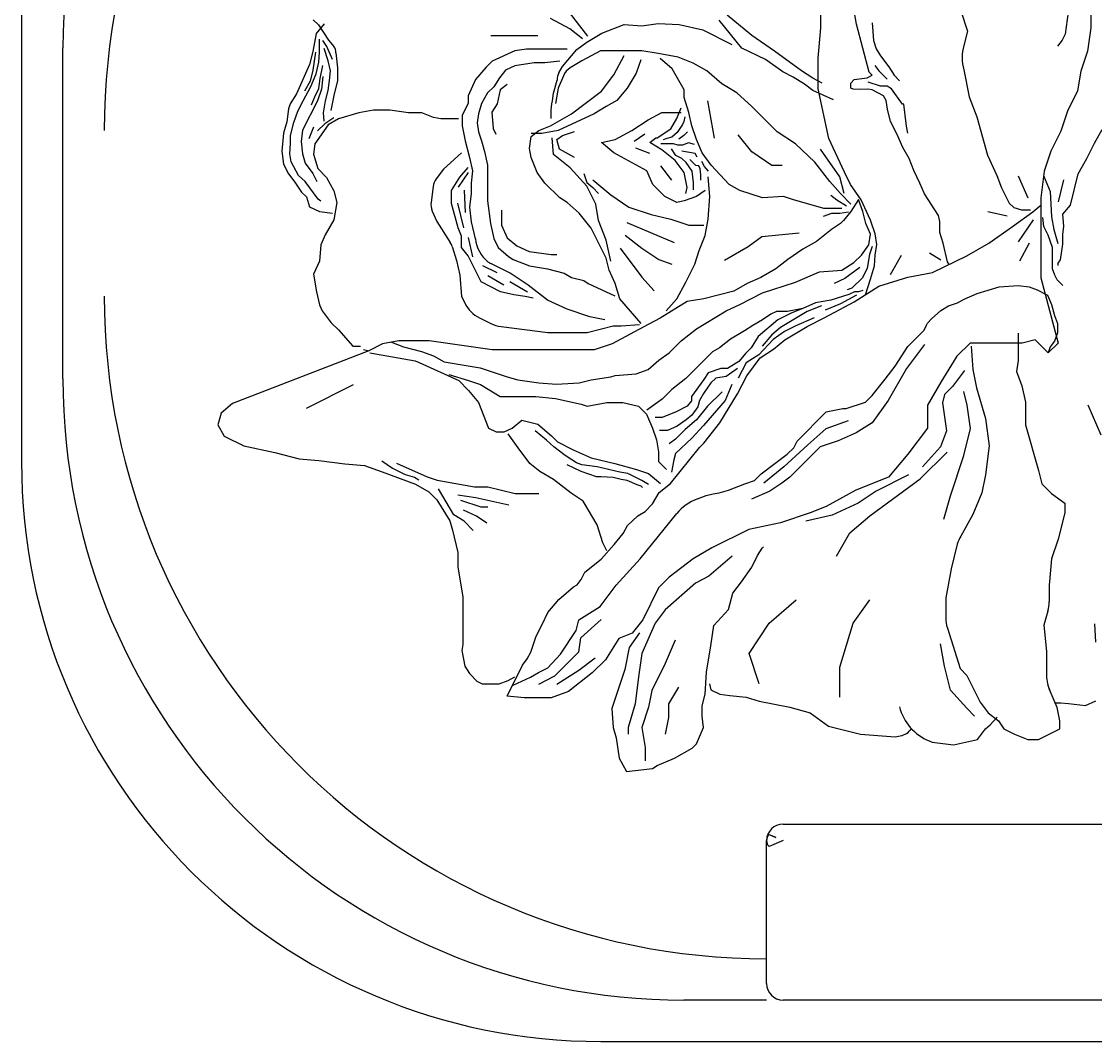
# Model space of a CAD drawing. Extents: x 19 to 164, y 19 to 130.
# Drawn here: x 19 to 83.9, y 19 to 80.6 of the extents above; entities that cross this region are included whole.
import ezdxf

# ---------------------------------------------------------------- set-up
doc = ezdxf.new("R2010")
doc.units = 0
doc.layers.add('WHITE', color=7, linetype='CONTINUOUS')

msp = doc.modelspace()

# ---------------------------------------------------------------- linework, layer by layer
at = {"layer": 'WHITE', "linetype": 'CONTINUOUS'}
for p, q in [((19.05, 84.05), (19.05, 54.05)), ((82.44, 82.4), (82.08, 79.87)), ((51.65, 81.81), (53.24, 79.75)), ((83.63, 82.08), (83.63, 80.26)), ((67.32, 80.26), (67.32, 81.67)), ((69.49, 80.47), (69.31, 81.49)), ((75.78, 81.27), (76.18, 80.06)), ((36.67, 80.73), (36.98, 80.43)), ((37.34, 80.5), (36.85, 79.91)), ((52.17, 80.19), (51.01, 80.81)), ((54.1, 79.92), (55.46, 80.45)), ((55.46, 80.45), (56.52, 80.37)), ((56.52, 80.37), (57.5, 80.52)), ((57.5, 80.52), (58.78, 80.45)), ((58.78, 80.45), (60.21, 80.14)), ((62.55, 79.03), (61.18, 80.71)), ((63.17, 79.78), (61.68, 81.02)), ((70.24, 77.58), (69.49, 80.47)), ((70.43, 80.56), (70.51, 79.48)), ((36.85, 79.91), (36.65, 78.82)), ((36.98, 80.43), (37.6, 79.5)), ((52.94, 79.58), (52.17, 80.19)), ((53.2, 79.39), (54.1, 79.92)), ((60.21, 80.14), (61.95, 79.24)), ((67.17, 78.42), (67.32, 80.26)), ((76.18, 80.06), (75.96, 79.18)), ((82.08, 79.87), (81.9, 79.51)), ((83.63, 80.26), (83.43, 78.85)), ((37.05, 78.79), (37.05, 79.57)), ((37.5, 79.12), (37.25, 79.49)), ((37.6, 79.5), (37.92, 79.13)), ((47.39, 79.78), (50.23, 79.78)), ((52.59, 78.94), (53.2, 79.39)), ((64.54, 78.84), (63.17, 79.78)), ((70.51, 79.48), (70.68, 78.98)), ((81.9, 79.51), (81.63, 79.15)), ((21.55, 59.05), (21.55, 79.05)), ((36.65, 78.82), (36.45, 78.03)), ((36.81, 78.79), (36.64, 77.69)), ((37.01, 78.18), (37.05, 78.79)), ((37.58, 78.26), (37.34, 79)), ((37.83, 78.34), (37.5, 79.12)), ((38.03, 78.74), (38.13, 77.84)), ((48.84, 78.87), (47.47, 78.23)), ((49.56, 78.96), (48.84, 78.87)), ((52.01, 78.96), (49.56, 78.96)), ((51.73, 77.92), (52.59, 78.94)), ((54.03, 78.86), (52.9, 78.26)), ((56.52, 78.86), (54.03, 78.86)), ((54.82, 77.42), (55.46, 78.59)), ((57.5, 78.71), (56.52, 78.86)), ((58.71, 78.48), (57.5, 78.71)), ((63.98, 78.34), (62.55, 79.03)), ((66.16, 77.66), (64.54, 78.84)), ((70.68, 78.98), (70.93, 78.56)), ((70.93, 78.56), (71.43, 77.9)), ((83.43, 78.85), (83.03, 77.64)), ((36.45, 78.03), (35.67, 76.26)), ((36.85, 77.48), (37.01, 78.18)), ((37.09, 77.19), (37.25, 77.97)), ((37.71, 77.65), (37.58, 78.26)), ((47.11, 77.87), (46.48, 77.14)), ((47.47, 78.23), (47.11, 77.87)), ((48.84, 77.96), (48.29, 77.69)), ((50.01, 78.14), (48.84, 77.96)), ((50.65, 78.14), (50.01, 78.14)), ((51.56, 78.23), (50.65, 78.14)), ((51.51, 77.54), (51.73, 77.92)), ((52.9, 78.26), (52.19, 77.83)), ((56.45, 78.32), (56.18, 77.51)), ((58.36, 77.78), (57.63, 78.41)), ((59.61, 78.11), (58.71, 78.48)), ((60.44, 77.65), (59.61, 78.11)), ((65.04, 77.59), (63.98, 78.34)), ((67.17, 76.56), (67.17, 78.42)), ((70.6, 77.98), (70.84, 77.65)), ((71.43, 77.9), (71.76, 77.4)), ((36.64, 77.69), (36.48, 77.03)), ((36.52, 76.7), (36.85, 77.48)), ((37.25, 77.32), (37.17, 76.54)), ((37.66, 77.07), (37.71, 77.65)), ((38.13, 77.84), (38.13, 77.05)), ((47.93, 77.23), (47.57, 76.69)), ((48.29, 77.69), (47.93, 77.23)), ((51.78, 77.36), (51.46, 76.6)), ((54.09, 76.42), (54.82, 77.42)), ((56.18, 77.51), (55.64, 76.6)), ((59.08, 76.51), (58.36, 77.78)), ((61.35, 76.87), (60.44, 77.65)), ((65.66, 77.28), (65.04, 77.59)), ((66.35, 76.85), (65.66, 77.28)), ((66.85, 77.22), (66.16, 77.66)), ((67.41, 76.91), (66.85, 77.22)), ((69.34, 77.13), (70.13, 77.24)), ((70.13, 77.24), (70.43, 77.4)), ((70.43, 77.4), (70.24, 77.58)), ((70.84, 77.65), (71.34, 77.15)), ((71.76, 77.4), (72.09, 77.06)), ((75.96, 77.72), (76.29, 76.09)), ((83.03, 77.64), (82.83, 76.44)), ((36.07, 75.84), (36.52, 76.7)), ((36.48, 77.03), (36.15, 76.42)), ((36.76, 76.09), (37.01, 76.58)), ((37.01, 76.58), (37.09, 77.19)), ((37.58, 76.46), (37.66, 77.07)), ((38.13, 77.05), (37.93, 76.26)), ((46.48, 77.14), (46.02, 76.15)), ((47.57, 76.69), (47.2, 76.33)), ((48.38, 76.84), (47.96, 76.51)), ((51.18, 76.3), (51.4, 77.1)), ((51.46, 76.6), (51.31, 75.69)), ((55.64, 76.6), (55, 75.87)), ((62.25, 76.33), (61.35, 76.87)), ((66.85, 76.47), (66.35, 76.85)), ((67.82, 73.58), (67.17, 76.56)), ((69.15, 76.91), (69.34, 77.13)), ((69.15, 76.61), (69.15, 76.91)), ((69.29, 76.55), (69.15, 76.61)), ((69.75, 76.52), (69.29, 76.55)), ((70.16, 76.55), (69.75, 76.52)), ((70.43, 76.5), (70.16, 76.55)), ((70.93, 76.73), (70.18, 76.98)), ((71.34, 76.73), (70.93, 76.73)), ((71.59, 76.56), (71.34, 76.73)), ((72.26, 75.65), (71.59, 76.56)), ((35.67, 76.26), (35.27, 75.67)), ((36.56, 75.6), (36.76, 76.09)), ((37.17, 76.54), (36.93, 75.84)), ((37.42, 75.84), (37.58, 76.46)), ((37.93, 76.26), (37.74, 75.27)), ((46.02, 76.15), (46.02, 75.69)), ((47.2, 76.33), (46.84, 75.69)), ((47.96, 76.51), (47.79, 75.67)), ((51.13, 75.85), (51.18, 76.3)), ((53.1, 75.69), (54.09, 76.42)), ((59.08, 76.05), (59.08, 76.51)), ((59.35, 75.15), (59.08, 76.05)), ((63.16, 75.51), (62.25, 76.33)), ((68.09, 75.91), (66.85, 76.47)), ((71.12, 76.14), (70.43, 76.5)), ((71.28, 75.87), (71.12, 76.14)), ((76.29, 76.09), (76.75, 74.88)), ((82.83, 76.44), (82.22, 75.23)), ((35.17, 75.37), (35.07, 74.58)), ((35.27, 75.67), (35.17, 75.37)), ((35.74, 75.23), (36.07, 75.84)), ((36.93, 75.84), (36.03, 74.08)), ((37.3, 75.11), (37.42, 75.84)), ((40.31, 75.29), (39.43, 75.11)), ((41.29, 75.29), (40.31, 75.29)), ((42.43, 75.11), (41.29, 75.29)), ((46.02, 75.69), (45.66, 74.97)), ((46.84, 75.69), (46.66, 75.06)), ((47.79, 75.67), (47.46, 75.17)), ((51.04, 75.31), (51.09, 75.67)), ((51.04, 74.78), (51.04, 75.31)), ((51.09, 75.67), (51.13, 75.85)), ((52.28, 75.06), (53.1, 75.69)), ((54.37, 75.51), (53.64, 75.06)), ((55, 75.87), (54.37, 75.51)), ((58.63, 74.78), (58.9, 75.42)), ((60.91, 73.59), (60.5, 75.84)), ((64.7, 73.97), (63.16, 75.51)), ((71.36, 75.35), (71.28, 75.87)), ((71.54, 74.6), (71.36, 75.35)), ((72.34, 75.65), (72.26, 75.65)), ((72.51, 74.32), (72.34, 75.65)), ((35.5, 74.53), (35.74, 75.23)), ((37.34, 74.62), (37.3, 75.11)), ((37.91, 74.82), (37.38, 74.45)), ((38.19, 74.75), (37.57, 74.4)), ((39.43, 75.11), (38.19, 74.75)), ((43.23, 75.11), (42.43, 75.11)), ((43.94, 74.84), (43.23, 75.11)), ((44.38, 74.75), (43.94, 74.84)), ((45.44, 74.75), (44.38, 74.75)), ((45.66, 74.97), (45.66, 74.33)), ((46.66, 75.06), (46.57, 74.51)), ((47.46, 75.17), (47.54, 74.17)), ((51.01, 74.33), (52.28, 75.06)), ((53.64, 75.06), (51.46, 74.06)), ((55.91, 74.06), (56.91, 74.69)), ((56.91, 74.69), (57.72, 75.15)), ((57.72, 75.15), (58.9, 75.15)), ((58.27, 74.15), (58.63, 74.78)), ((59.11, 74.87), (59.06, 74.6)), ((59.54, 74.33), (59.35, 75.15)), ((76.75, 74.88), (77.4, 72.56)), ((82.22, 75.23), (81.82, 74.02)), ((35.07, 74.58), (34.88, 73.89)), ((35.29, 73.76), (35.5, 74.53)), ((36.03, 74.08), (35.95, 73.39)), ((36.68, 74.25), (36.4, 73.55)), ((37.57, 74.4), (36.77, 73.25)), ((37.38, 74.45), (36.93, 74.04)), ((45.66, 74.33), (45.84, 73.42)), ((46.57, 74.51), (46.66, 73.97)), ((46.66, 73.97), (46.84, 73.42)), ((47.54, 74.17), (47.71, 73.84)), ((49.83, 73.7), (50.29, 74.06)), ((50.29, 74.06), (51.01, 74.33)), ((51.46, 74.06), (50.47, 73.88)), ((51.72, 73.75), (52.46, 74)), ((54.91, 73.51), (55.91, 74.06)), ((57.45, 73.61), (58.27, 74.15)), ((58.97, 74.42), (58.66, 73.93)), ((59.06, 74.6), (58.97, 74.42)), ((59.28, 73.97), (59.06, 73.75)), ((59.81, 73.51), (59.54, 74.33)), ((65.79, 73.24), (64.7, 73.97)), ((71.91, 73.86), (71.54, 74.6)), ((72.59, 73.9), (72.51, 74.32)), ((81.82, 74.02), (81.22, 72.81)), ((83.86, 73.28), (84.32, 74.12)), ((34.88, 73.89), (34.78, 72.81)), ((35.29, 73.26), (35.29, 73.76)), ((35.95, 73.39), (36.03, 72.65)), ((45.84, 73.42), (46.11, 72.43)), ((46.84, 73.42), (47.02, 72.79)), ((49.74, 72.97), (49.83, 73.7)), ((50.47, 73.88), (49.83, 73.88)), ((51.19, 72.61), (51.1, 73.61)), ((51.38, 73.5), (51.72, 73.75)), ((51.55, 72.92), (51.38, 73.5)), ((54.09, 73.33), (54.91, 73.51)), ((54.82, 72.7), (54.09, 73.33)), ((56.69, 73.84), (56.06, 73.39)), ((57, 73.33), (57.36, 73.61)), ((57.72, 72.88), (57, 73.33)), ((57.36, 73.61), (57.45, 73.61)), ((58.03, 73.57), (57.81, 73.48)), ((58.34, 73.66), (58.03, 73.57)), ((58.66, 73.93), (58.34, 73.66)), ((59.06, 73.75), (58.75, 73.52)), ((60.17, 72.7), (59.81, 73.51)), ((63.16, 72.77), (62.34, 73.79)), ((68.75, 71.53), (67.82, 73.58)), ((72.29, 73.02), (71.91, 73.86)), ((34.78, 72.81), (34.88, 72.02)), ((35.25, 72.65), (35.29, 73.26)), ((36.77, 73.25), (36.68, 72.63)), ((45.62, 72.71), (44.54, 71.72)), ((47.02, 72.79), (47.2, 71.97)), ((49.83, 72.43), (49.74, 72.97)), ((52.46, 72.42), (51.55, 72.92)), ((56.82, 71.61), (54.82, 72.7)), ((57, 72.67), (56.15, 72.98)), ((58.43, 73.25), (57.67, 73.25)), ((58.54, 72.24), (57.72, 72.88)), ((58.57, 72.54), (58.3, 72.94)), ((58.7, 73.16), (58.43, 73.25)), ((58.97, 73.16), (58.7, 73.16)), ((59.73, 72.67), (58.93, 72.81)), ((59.33, 73.3), (58.97, 73.16)), ((59.69, 73.21), (59.33, 73.3)), ((59.87, 72.45), (59.73, 72.67)), ((60.71, 71.97), (60.17, 72.7)), ((64.38, 71.95), (63.16, 72.77)), ((66.97, 72.15), (65.79, 73.24)), ((68.48, 71.25), (67.31, 72.92)), ((72.66, 72.37), (72.29, 73.02)), ((81.22, 72.81), (80.82, 71.6)), ((83.4, 72.36), (83.86, 73.28)), ((34.88, 72.02), (35.17, 71.43)), ((35.33, 72.16), (35.25, 72.65)), ((35.78, 71.34), (35.33, 72.16)), ((36.03, 72.65), (36.19, 72.08)), ((36.19, 72.08), (36.64, 71.46)), ((36.68, 72.63), (36.95, 71.75)), ((46.11, 72.43), (46.3, 71.61)), ((50.19, 71.52), (49.83, 72.43)), ((52.19, 71.79), (51.19, 72.61)), ((59.08, 71.52), (58.54, 72.24)), ((58.93, 72.36), (58.57, 72.54)), ((59.2, 72.13), (58.93, 72.36)), ((59.55, 71.6), (59.2, 72.13)), ((59.78, 71.95), (59.42, 72.31)), ((60.31, 71.87), (60.14, 72.18)), ((67.88, 70.97), (66.97, 72.15)), ((72.94, 71.63), (72.66, 72.37)), ((77.4, 72.56), (77.96, 71.34)), ((82.87, 71.44), (83.4, 72.36)), ((35.17, 71.43), (35.57, 70.93)), ((36.64, 71.46), (36.89, 70.97)), ((36.95, 71.75), (37.48, 71.22)), ((44.54, 71.72), (44.1, 71.14)), ((45.44, 70.63), (46.05, 71.51)), ((45.52, 71.23), (46.02, 71.82)), ((46.3, 71.61), (46.21, 70.88)), ((47.2, 71.97), (47.2, 69.8)), ((50.65, 70.88), (50.19, 71.52)), ((53.19, 70.7), (52.19, 71.79)), ((53.02, 71.46), (53.19, 70.92)), ((57.18, 70.79), (56.82, 71.61)), ((58.34, 71.06), (57.67, 71.91)), ((59.26, 70.61), (59.08, 71.52)), ((59.64, 70.92), (59.55, 71.6)), ((59.96, 71.91), (59.78, 71.95)), ((60.05, 71.73), (59.96, 71.91)), ((60.09, 71.37), (60.05, 71.73)), ((60.09, 71.06), (60.09, 71.37)), ((60.54, 71.6), (60.31, 71.87)), ((61.8, 70.79), (60.71, 71.97)), ((65, 71.95), (64.38, 71.95)), ((69.12, 70.79), (68.75, 71.53)), ((73.31, 70.88), (72.94, 71.63)), ((80.82, 71.6), (80.61, 69.99)), ((82.41, 69.54), (82.87, 71.44)), ((35.57, 70.93), (35.96, 70.34)), ((36.19, 70.97), (35.78, 71.34)), ((36.97, 69.91), (36.19, 70.97)), ((37.48, 71.22), (37.92, 70.42)), ((45.03, 70.44), (45.52, 71.23)), ((46.21, 70.88), (46.21, 70.25)), ((51.56, 69.98), (50.65, 70.88)), ((53.19, 70.92), (53.55, 70.61)), ((53.55, 71.07), (54.64, 70.16)), ((57.9, 70.07), (57.18, 70.79)), ((59.64, 70.48), (59.64, 70.92)), ((60.62, 70.07), (60.53, 71.25)), ((62.44, 70.43), (61.8, 70.79)), ((68.51, 70.25), (67.88, 70.97)), ((68.73, 70.25), (68.48, 71.25)), ((69.77, 69.86), (69.12, 70.79)), ((73.59, 70.23), (73.31, 70.88)), ((77.96, 71.34), (78.24, 70.6)), ((79.24, 71.32), (79.83, 69.99)), ((80.78, 71.33), (81.18, 70.37)), ((81.99, 71.07), (81.66, 69.74)), ((35.96, 70.34), (36.26, 70.04)), ((37.92, 70.42), (38.1, 69.71)), ((43.91, 70.67), (43.79, 69.73)), ((45.03, 69.65), (45.03, 70.44)), ((45.87, 69.11), (45.8, 70.45)), ((46.21, 70.25), (46.11, 69.43)), ((53.73, 69.61), (53.19, 70.7)), ((53.55, 70.61), (53.91, 70.25)), ((54.64, 70.16), (55.73, 69.43)), ((58.63, 69.7), (57.9, 70.07)), ((59.81, 70.07), (59.08, 69.8)), ((59.17, 70.25), (59.26, 70.61)), ((60.35, 70.43), (59.81, 70.07)), ((60.53, 68.71), (60.62, 70.07)), ((63.8, 69.98), (62.44, 70.43)), ((65.07, 70.07), (63.8, 69.98)), ((65.61, 69.88), (65.07, 70.07)), ((68.29, 69.85), (67.93, 70.12)), ((69.15, 69.61), (68.51, 70.25)), ((74.43, 68.93), (73.59, 70.23)), ((78.24, 70.6), (78.71, 69.67)), ((81.18, 70.37), (81.26, 68.84)), ((36.26, 70.04), (36.45, 69.45)), ((36.45, 69.45), (37.05, 69.16)), ((37.13, 69.78), (36.97, 69.91)), ((38.1, 69.71), (37.92, 68.65)), ((45.43, 68.17), (45.03, 69.65)), ((45.76, 68.17), (45.4, 69.66)), ((46.11, 69.43), (46.21, 68.53)), ((47.2, 69.8), (47.38, 68.43)), ((52.01, 69.7), (51.56, 69.98)), ((52.73, 69.07), (52.01, 69.7)), ((53.91, 68.61), (53.73, 69.61)), ((55.73, 69.43), (57.09, 68.98)), ((59.08, 69.8), (58.63, 69.7)), ((67.52, 69.34), (65.61, 69.88)), ((68.87, 69.49), (68.29, 69.85)), ((69.6, 69.89), (69.15, 69.16)), ((69.87, 69.16), (69.6, 69.89)), ((70.33, 68.64), (69.77, 69.86)), ((78.71, 69.67), (78.98, 69.41)), ((80.13, 69.14), (80.61, 69.54)), ((80.61, 69.99), (80.61, 65.15)), ((81.94, 69), (82.41, 69.54)), ((37.05, 69.16), (37.83, 69.06)), ((43.86, 69.19), (44.14, 68.56)), ((48.04, 69.25), (48.04, 68.33)), ((53.46, 68.16), (52.73, 69.07)), ((57.09, 68.98), (58.27, 68.71)), ((67.97, 69.04), (67.48, 68.86)), ((68.6, 69.34), (67.52, 69.34)), ((68.47, 69.04), (67.97, 69.04)), ((69, 69.13), (68.47, 69.04)), ((69.15, 69.16), (68.69, 68.61)), ((70.05, 68.43), (69.87, 69.16)), ((74.52, 68.55), (74.43, 68.93)), ((77.42, 69.16), (78.58, 68.91)), ((78.91, 68.26), (80.13, 69.14)), ((78.98, 69.41), (79.45, 69.27)), ((79.45, 69.27), (79.99, 69.27)), ((80.8, 68.26), (80.73, 68.8)), ((81.26, 68.84), (81.41, 68.08)), ((82.01, 68.26), (81.94, 69)), ((37.92, 68.65), (37.39, 67.76)), ((44.14, 68.56), (44.95, 67.3)), ((45.62, 67.68), (45.43, 68.17)), ((46.21, 68.53), (46.48, 67.44)), ((47.38, 68.43), (47.57, 67.53)), ((48.04, 68.33), (48.38, 67.58)), ((54.37, 66.35), (53.46, 68.16)), ((54.37, 67.44), (53.91, 68.61)), ((55.61, 68.5), (58.48, 67.29)), ((58.27, 68.71), (59.35, 68.34)), ((59.35, 68.34), (60.26, 68.34)), ((60.35, 67.71), (60.53, 68.71)), ((68.51, 68.43), (67.97, 68.07)), ((68.69, 68.61), (68.51, 68.43)), ((70.33, 67.8), (70.05, 68.43)), ((70.62, 67.82), (70.33, 68.64)), ((74.52, 67.9), (74.52, 68.55)), ((77.47, 67.26), (78.91, 68.26)), ((80.16, 68.66), (79.24, 67.33)), ((81.06, 67.73), (80.8, 68.26)), ((81.94, 67.79), (82.01, 68.26)), ((37.39, 67.76), (37.13, 67.15)), ((45.62, 66.99), (45.62, 67.68)), ((46.31, 66.43), (46.05, 67.59)), ((47.57, 67.53), (47.84, 66.98)), ((48.38, 67.58), (48.96, 67.08)), ((55.52, 67.74), (56.51, 66.94)), ((59.99, 66.8), (60.35, 67.71)), ((62.95, 67.05), (63.77, 67.66)), ((63.77, 67.66), (66.02, 67.87)), ((67.97, 68.07), (67.06, 67.35)), ((70.23, 67.16), (70.33, 67.8)), ((70.72, 67.17), (70.62, 67.82)), ((74.71, 67.25), (74.52, 67.9)), ((81.33, 66.99), (81.06, 67.73)), ((81.41, 68.08), (81.64, 67.23)), ((81.94, 67.19), (81.94, 67.79)), ((37.13, 67.15), (37.04, 66.17)), ((45.07, 67.05), (45.33, 66.2)), ((46.02, 66.49), (45.62, 66.99)), ((47.84, 66.98), (48.47, 66.44)), ((48.96, 67.08), (49.71, 66.74)), ((54.64, 66.17), (54.37, 67.44)), ((55.21, 66.94), (56.51, 65.19)), ((56.51, 66.94), (57.54, 66.26)), ((61.52, 66.23), (62.95, 67.05)), ((66.24, 66.89), (65.34, 66.26)), ((67.06, 67.35), (66.24, 66.89)), ((69.78, 66.53), (70.23, 67.16)), ((70.42, 67.05), (70.27, 66.56)), ((70.62, 66.53), (70.72, 67.17)), ((74.98, 66.13), (74.71, 67.25)), ((76.14, 66.48), (77.47, 67.26)), ((79.91, 67.25), (79.33, 66.16)), ((81.33, 65.71), (81.33, 66.99)), ((81.8, 66.25), (81.94, 67.19)), ((37.04, 66.17), (36.68, 65.38)), ((45.33, 66.2), (45.52, 65.31)), ((46.81, 64.92), (46.02, 66.49)), ((48.47, 66.44), (48.74, 66.26)), ((48.74, 66.26), (49.74, 65.89)), ((49.71, 66.74), (51.05, 66.57)), ((51.05, 66.57), (51.38, 66.57)), ((54.55, 65.62), (54.37, 66.35)), ((57.54, 66.26), (58.34, 65.99)), ((59.72, 65.98), (59.99, 66.8)), ((65.34, 66.26), (64.61, 65.71)), ((69.33, 66.08), (69.78, 66.53)), ((70.27, 66.56), (70.13, 65.74)), ((70.57, 65.88), (70.62, 66.53)), ((72.18, 66.5), (71.51, 65.33)), ((73.9, 66.66), (74.57, 66.24)), ((74.07, 65.47), (76.14, 66.48)), ((81.67, 66.04), (81.8, 66.25)), ((47.79, 65.45), (46.92, 65.88)), ((48.56, 65.44), (47.39, 66.03)), ((49.74, 65.89), (50.83, 65.71)), ((50.83, 65.71), (51.83, 65.44)), ((54.91, 64.81), (54.55, 65.62)), ((59.17, 64.9), (59.72, 65.98)), ((64.61, 65.71), (63.71, 65.17)), ((65.79, 64.9), (67.24, 65.53)), ((67.24, 65.53), (68.6, 65.62)), ((68.6, 65.62), (69.33, 66.08)), ((69.69, 65.79), (68.77, 65.11)), ((70.13, 65.74), (69.84, 65.16)), ((70.32, 65.08), (70.57, 65.88)), ((75.08, 65.96), (74.98, 66.13)), ((81.47, 65.31), (81.33, 65.71)), ((81.67, 65.91), (81.67, 66.04)), ((36.68, 65.38), (36.86, 64.31)), ((45.52, 65.31), (45.62, 64.03)), ((47.99, 64.32), (46.81, 64.92)), ((48.19, 64.72), (47.21, 65.27)), ((48.55, 64.94), (49.61, 64.32)), ((49.65, 64.71), (48.56, 65.44)), ((51.83, 65.44), (52.28, 65.17)), ((52.28, 65.17), (53.01, 64.99)), ((53.01, 64.99), (53.28, 64.81)), ((56.51, 65.19), (57.27, 64.38)), ((58.63, 63.9), (59.17, 64.9)), ((63.71, 65.17), (62.89, 64.81)), ((63.8, 64.26), (65.79, 64.9)), ((68.77, 65.11), (68.14, 64.82)), ((69.84, 65.16), (69.21, 64.53)), ((70.03, 64.14), (70.32, 65.08)), ((70.83, 64.65), (72.59, 65.19)), ((72.59, 65.19), (74.07, 65.47)), ((80.61, 65.15), (81.66, 61.21)), ((81.6, 65.04), (81.47, 65.31)), ((81.94, 64.7), (81.6, 65.04)), ((36.86, 64.31), (37.04, 63.52)), ((48.78, 64.13), (47.99, 64.32)), ((50.83, 63.81), (49.65, 64.71)), ((53.28, 64.81), (54.88, 64.07)), ((55.18, 63.9), (54.91, 64.81)), ((62.07, 64.35), (60.26, 63.9)), ((62.89, 64.81), (62.07, 64.35)), ((62.44, 63.54), (63.8, 64.26)), ((69.21, 64.53), (68.92, 64.43)), ((69.36, 64.31), (69.02, 64.15)), ((69.34, 63.71), (70.83, 64.65)), ((69.61, 64.31), (69.36, 64.31)), ((69.87, 64.4), (69.61, 64.31)), ((76.77, 64.21), (78.1, 64.61)), ((78.1, 64.61), (79.24, 64.7)), ((79.24, 64.7), (79.91, 64.61)), ((79.91, 64.61), (80.39, 64.43)), ((80.39, 64.43), (81.01, 64.12)), ((45.62, 64.03), (45.82, 63.64)), ((49.47, 64.03), (48.78, 64.13)), ((49.96, 63.93), (49.47, 64.03)), ((52.01, 63.26), (50.83, 63.81)), ((56.47, 62.4), (55.18, 63.9)), ((59.26, 63.72), (57.63, 62.72)), ((57.99, 63.17), (58.63, 63.9)), ((60.26, 63.9), (59.26, 63.72)), ((67, 63.64), (66.25, 63.3)), ((67.93, 63.81), (67, 63.64)), ((67.58, 62.76), (69.34, 63.71)), ((67.61, 63.22), (68.53, 63.61)), ((69.02, 64.15), (67.93, 63.81)), ((68.53, 63.61), (69.5, 64.14)), ((75.05, 63.46), (75.58, 63.64)), ((75.58, 63.64), (75.98, 63.86)), ((75.98, 63.86), (76.77, 64.21)), ((81.01, 64.12), (81.27, 63.55)), ((37.04, 63.52), (37.22, 63.16)), ((37.22, 63.16), (37.75, 62.45)), ((53.37, 62.81), (52.01, 63.26)), ((59.81, 62.08), (61.62, 63.17)), ((61.62, 63.17), (62.44, 63.54)), ((64.31, 62.97), (63.81, 62.63)), ((64.65, 63.13), (64.31, 62.97)), ((65.32, 63.13), (64.65, 63.13)), ((65.57, 63.05), (64.73, 62.63)), ((66.5, 63.12), (64.9, 62.15)), ((66.25, 63.3), (65.32, 63.13)), ((66.25, 63.3), (65.57, 63.05)), ((67.37, 63.46), (66.5, 63.12)), ((74.02, 62.69), (74.58, 63.18)), ((74.58, 63.18), (75.05, 63.46)), ((81.27, 63.55), (81.45, 62.89)), ((37.75, 62.45), (38.19, 62.01)), ((46.71, 62.74), (47.39, 62.4)), ((54.28, 62.63), (53.37, 62.81)), ((56.91, 62.35), (54.73, 61.18)), ((55.28, 62.25), (56.37, 62.35)), ((57.63, 62.72), (56.91, 62.35)), ((63.22, 62.29), (62.71, 61.95)), ((63.81, 62.63), (63.22, 62.29)), ((64.73, 62.63), (63.55, 61.62)), ((66.93, 62.74), (65.82, 62.25)), ((66.5, 62.22), (67.58, 62.76)), ((73.58, 62), (73.71, 62.31)), ((73.71, 62.31), (73.78, 62.43)), ((73.78, 62.43), (74.02, 62.69)), ((81.45, 62.89), (81.63, 62.4)), ((81.63, 62.4), (81.63, 61.83)), ((38.19, 62.01), (39.07, 61.04)), ((48.03, 62.21), (50.85, 61.86)), ((50.85, 61.86), (53.21, 61.86)), ((53.21, 61.86), (54.79, 62.25)), ((54.79, 62.25), (55.28, 62.25)), ((58.9, 61.36), (59.81, 62.08)), ((62.71, 61.95), (61.87, 61.45)), ((64.37, 61.72), (63.79, 61.04)), ((64.9, 62.15), (64.37, 61.72)), ((65.14, 61.91), (64.46, 61.43)), ((65.82, 62.25), (65.14, 61.91)), ((65.15, 61.41), (66.5, 62.22)), ((72.59, 61.02), (73.58, 62)), ((79.25, 61.81), (79.25, 60.16)), ((81.63, 61.83), (81.45, 61.34)), ((39.07, 61.04), (39.52, 61.04)), ((40.86, 61.18), (40.03, 60.76)), ((41.85, 61.36), (40.86, 61.18)), ((41.4, 61.27), (42.13, 60.99)), ((43.67, 61.36), (41.85, 61.36)), ((42.13, 60.99), (43.21, 60.72)), ((47.47, 60.81), (43.67, 61.36)), ((54.73, 61.18), (53.64, 60.81)), ((58.17, 60.63), (58.9, 61.36)), ((61.87, 61.45), (61.2, 60.94)), ((63.55, 61.62), (63.13, 60.94)), ((64.46, 61.43), (63.59, 60.51)), ((64.47, 60.86), (65.15, 61.41)), ((71.81, 59.83), (72.59, 61.02)), ((73.59, 61.14), (72.5, 59.69)), ((76.34, 61.21), (75.55, 60.43)), ((79.49, 61.21), (76.34, 61.21)), ((76.41, 61.04), (76.51, 59.62)), ((80.28, 61.41), (79.49, 61.21)), ((81.07, 60.62), (80.28, 61.41)), ((81.66, 61.21), (81.07, 60.62)), ((81.19, 60.99), (81.07, 60.62)), ((81.45, 61.34), (81.19, 60.99)), ((40.03, 60.76), (31.8, 57.57)), ((39.71, 60.84), (40.03, 60.76)), ((40.08, 60.63), (42.83, 60.15)), ((43.21, 60.72), (43.94, 60.45)), ((43.94, 60.45), (44.57, 60.09)), ((53.64, 60.81), (47.47, 60.81)), ((57.54, 60.18), (58.17, 60.63)), ((60.78, 60.69), (59.18, 59.09)), ((61.2, 60.94), (60.78, 60.69)), ((62.8, 60.61), (62.38, 60.1)), ((63.13, 60.94), (62.8, 60.61)), ((63.59, 60.51), (62.82, 60.02)), ((63.66, 60.32), (64.47, 60.86)), ((75.55, 60.43), (74.57, 58.85)), ((42.83, 60.15), (43.07, 60.04)), ((43.07, 60.04), (45.46, 58.96)), ((44.57, 60.09), (46.75, 59.72)), ((46.75, 59.72), (48.38, 59.18)), ((56.91, 59.63), (57.54, 60.18)), ((62.38, 60.1), (61.7, 59.68)), ((62.82, 60.02), (62.33, 59.1)), ((62.85, 59.24), (63.66, 60.32)), ((71.21, 59.04), (71.81, 59.83)), ((72.5, 59.69), (71.4, 57.75)), ((79.25, 60.16), (79.14, 59.51)), ((44.86, 59.32), (46.05, 58.96)), ((48.38, 59.18), (49.02, 59)), ((53.46, 59), (54.64, 59.18)), ((54.64, 59.18), (54.91, 59.27)), ((54.91, 59.27), (56.18, 59.36)), ((56.18, 59.36), (56.91, 59.63)), ((59.18, 59.09), (58.33, 58.42)), ((60.52, 59.43), (60.27, 59.01)), ((61.28, 59.68), (60.52, 59.43)), ((60.98, 59.1), (60.69, 58.81)), ((61.61, 59.2), (60.98, 59.1)), ((61.7, 59.68), (61.28, 59.68)), ((62.29, 59.68), (61.61, 59.2)), ((62.3, 58.16), (62.85, 59.24)), ((70.43, 58.06), (71.21, 59.04)), ((76.01, 59.57), (75.29, 58.6)), ((76.51, 59.62), (76.73, 58.52)), ((79.14, 59.51), (79.47, 58.63)), ((39.08, 58.69), (36.25, 57.27)), ((45.46, 58.96), (46.05, 58.36)), ((46.05, 58.96), (46.77, 58.72)), ((46.77, 58.72), (47.96, 58)), ((49.02, 59), (50.29, 58.82)), ((50.29, 58.82), (51.37, 58.73)), ((51.37, 58.73), (52.73, 58.82)), ((52.73, 58.82), (53.46, 59)), ((58.33, 58.42), (57.74, 57.83)), ((60.27, 59.01), (59.51, 58)), ((60.69, 58.81), (60.25, 58.18)), ((61.95, 58.71), (61.56, 57.75)), ((74.57, 58.85), (73.78, 57.47)), ((75.29, 58.6), (74.8, 58.11)), ((76.73, 58.52), (77.28, 56.66)), ((79.47, 58.63), (79.69, 57.66)), ((46.05, 58.36), (46.65, 57.64)), ((47.96, 58), (50.11, 58)), ((50.11, 58), (51.31, 57.88)), ((51.31, 57.88), (52.86, 57.53)), ((57.74, 57.83), (56.82, 57.16)), ((59.51, 57.74), (59.26, 57.41)), ((59.51, 58), (59.51, 57.74)), ((60.01, 57.75), (59.91, 57.36)), ((60.25, 58.18), (60.01, 57.75)), ((61.56, 57.75), (60.25, 56.24)), ((61.37, 58.28), (60.49, 57.41)), ((61.22, 56.4), (62.3, 58.16)), ((70.03, 57.66), (70.43, 58.06)), ((71.4, 57.75), (70.43, 56.41)), ((74.8, 58.11), (74.68, 57.62)), ((76.17, 57.48), (75.97, 58.29)), ((31.8, 57.57), (31.11, 56.98)), ((46.65, 57.64), (47.25, 56.09)), ((52.86, 57.53), (53.22, 57.41)), ((53.22, 57.41), (54.41, 57.64)), ((54.41, 57.64), (55.37, 57.64)), ((55.37, 57.64), (56.32, 57.41)), ((56.32, 57.41), (56.8, 56.93)), ((59.26, 57.41), (58.59, 57.07)), ((59.91, 57.36), (59.53, 56.87)), ((60.49, 57.41), (59.82, 56.58)), ((67.66, 57.07), (68.65, 57.27)), ((68.65, 57.27), (68.85, 57.27)), ((68.85, 57.27), (70.03, 57.66)), ((73.78, 57.47), (73.78, 56.09)), ((74.68, 57.62), (74.92, 55.93)), ((76.37, 56.06), (76.17, 57.48)), ((79.69, 57.66), (79.69, 56.28)), ((84.27, 55.65), (83.47, 57.48)), ((31.11, 56.98), (30.91, 56.29)), ((48.68, 56.09), (49.28, 56.57)), ((49.28, 56.57), (50.23, 56.33)), ((56.8, 56.93), (57.16, 56.09)), ((57.74, 56.73), (57.32, 56.73)), ((58.59, 57.07), (57.74, 56.73)), ((59.19, 56.58), (58.65, 56.2)), ((59.82, 56.58), (59.14, 56)), ((59.53, 56.87), (59.19, 56.58)), ((65.89, 55.3), (67.66, 57.07)), ((68.98, 56.53), (67.64, 56.05)), ((77.28, 56.66), (77.5, 55.02)), ((30.91, 56.29), (31.3, 55.6)), ((47.25, 56.09), (47.72, 55.85)), ((47.72, 55.85), (48.2, 55.85)), ((48.2, 55.85), (48.68, 56.09)), ((50.76, 55.35), (50.07, 55.92)), ((50.23, 56.33), (51.07, 55.61)), ((57.16, 56.09), (57.4, 55.37)), ((58.07, 55.95), (57.59, 55.95)), ((58.65, 56.2), (58.07, 55.95)), ((59.14, 56), (58.56, 55.42)), ((60.25, 56.24), (59.53, 55.47)), ((60.27, 55.18), (61.22, 56.4)), ((67.64, 56.05), (66.55, 55.07)), ((69.46, 55.8), (68.37, 55.32)), ((70.43, 56.41), (69.46, 55.8)), ((73.78, 56.09), (72.59, 54.51)), ((74.92, 55.93), (74.56, 54.95)), ((75.97, 54.44), (76.37, 56.06)), ((79.69, 56.28), (80.48, 53.52)), ((31.3, 55.6), (32.48, 55.02)), ((49.04, 54.9), (48.44, 55.73)), ((51.2, 54.95), (50.76, 55.35)), ((51.07, 55.61), (51.43, 55.26)), ((51.43, 55.26), (52.38, 54.78)), ((57.4, 55.37), (57.52, 54.66)), ((58.56, 55.42), (58.17, 55.13)), ((59.53, 55.47), (58.56, 54.55)), ((60, 54.91), (60.27, 55.18)), ((65.69, 54.9), (65.89, 55.3)), ((68.37, 55.32), (67.28, 54.95)), ((32.48, 55.02), (34.35, 54.62)), ((34.35, 54.62), (35.83, 54.23)), ((49.75, 53.94), (49.04, 54.9)), ((51.89, 54.43), (51.2, 54.95)), ((52.38, 54.78), (53.46, 54.3)), ((57.52, 54.66), (57.52, 54.06)), ((58.24, 52.74), (60, 54.91)), ((58.56, 54.55), (58.46, 54.16)), ((63.72, 53.32), (65.3, 54.51)), ((66.55, 55.07), (65.1, 53.74)), ((65.3, 54.51), (65.69, 54.9)), ((67.28, 54.95), (65.46, 53.13)), ((72.59, 54.51), (71.41, 53.13)), ((73.33, 53.02), (74.95, 54.64)), ((74.56, 54.95), (73.47, 53.74)), ((77.5, 55.02), (77.28, 53.27)), ((35.83, 54.23), (37.01, 54.13)), ((37.01, 54.13), (38.58, 53.93)), ((38.58, 53.93), (39.76, 53.83)), ((40.82, 54.1), (41.45, 53.67)), ((41.71, 53.97), (43.55, 53.15)), ((50.35, 53.46), (49.75, 53.94)), ((52.57, 53.98), (51.89, 54.43)), ((52.85, 53.46), (52.01, 53.86)), ((52.89, 53.86), (52.57, 53.98)), ((53.82, 53.74), (52.89, 53.86)), ((53.46, 54.3), (54.89, 53.94)), ((54.89, 53.94), (56.2, 53.58)), ((57.52, 54.06), (58, 53.58)), ((58.46, 54.16), (58.31, 53.43)), ((75.16, 52), (75.97, 54.44)), ((39.76, 53.83), (40.84, 53.44)), ((40.84, 53.44), (42.85, 52.71)), ((41.45, 53.67), (42.23, 53.28)), ((42.23, 53.28), (42.78, 53.12)), ((51.19, 52.98), (50.35, 53.46)), ((53.78, 53.14), (52.85, 53.46)), ((55.19, 53.42), (53.82, 53.74)), ((55.67, 53.34), (55.19, 53.42)), ((56.52, 52.93), (55.67, 53.34)), ((56.2, 53.58), (56.92, 53.34)), ((56.92, 53.34), (57.64, 52.75)), ((63.33, 52.93), (63.72, 53.32)), ((65.1, 53.74), (63.88, 52.77)), ((72.62, 53.26), (70.68, 52.28)), ((77.28, 53.27), (77.06, 52.18)), ((80.48, 53.52), (80.68, 52.73)), ((42.78, 53.12), (43.05, 52.97)), ((42.85, 52.71), (43.65, 52.23)), ((43.55, 53.15), (44.16, 52.95)), ((44.16, 52.95), (46.41, 52.54)), ((52.26, 52.15), (51.19, 52.98)), ((54.06, 53.14), (53.78, 53.14)), ((54.79, 53.1), (54.06, 53.14)), ((55.27, 52.98), (54.79, 53.1)), ((55.63, 52.93), (55.27, 52.98)), ((56.24, 52.65), (55.63, 52.93)), ((56.48, 52.57), (56.24, 52.65)), ((56.56, 52.49), (56.48, 52.57)), ((56.92, 52.69), (56.52, 52.93)), ((57.57, 52.2), (58.24, 52.74)), ((61.75, 52.34), (62.74, 52.73)), ((62.74, 52.73), (63.33, 52.93)), ((64.97, 52.77), (64.25, 52.28)), ((65.46, 53.13), (64.97, 52.77)), ((71.41, 53.13), (69.44, 52.34)), ((70.29, 50.79), (73.33, 53.02)), ((80.68, 52.73), (81.27, 52.14)), ((43.65, 52.23), (44.13, 51.75)), ((45.17, 50.85), (44.23, 52.42)), ((46.5, 51.87), (45.4, 52.03)), ((46.41, 52.54), (47.22, 52.54)), ((47.22, 52.54), (48.86, 52.13)), ((48.86, 52.13), (50.29, 52.13)), ((52.98, 51.67), (52.26, 52.15)), ((57.16, 51.52), (57.57, 52.2)), ((59.88, 51.82), (60.4, 52.02)), ((60.4, 52.02), (60.82, 52.12)), ((60.82, 52.12), (61.19, 52.18)), ((61.19, 52.18), (61.75, 52.34)), ((64.25, 52.28), (63.15, 51.8)), ((69.44, 52.34), (67.66, 51.35)), ((70.68, 52.28), (69.58, 51.55)), ((74.75, 50.58), (75.16, 52)), ((77.06, 52.18), (76.51, 50.87)), ((81.27, 52.14), (82.06, 51.55)), ((44.13, 51.75), (44.92, 50.48)), ((46.82, 51.31), (45.59, 51.72)), ((48.49, 51.44), (46.5, 51.87)), ((47.22, 51.31), (46.82, 51.31)), ((53.82, 50.24), (52.98, 51.67)), ((56.71, 51.05), (57.16, 51.52)), ((67.66, 51.35), (66.68, 50.96)), ((69.58, 51.55), (68.01, 50.83)), ((82.06, 51.55), (82.06, 50.96)), ((45.79, 50.46), (45.17, 50.85)), ((46.54, 50.77), (45.75, 51.13)), ((47.16, 50.34), (46.54, 50.77)), ((55.66, 50.21), (56.27, 50.79)), ((56.27, 50.79), (56.71, 51.05)), ((56.41, 48.2), (58.63, 50.92)), ((66.68, 50.96), (64.9, 50.37)), ((68.01, 50.83), (66.43, 50.46)), ((69.08, 49.77), (70.29, 50.79)), ((76.51, 50.87), (75.78, 49.57)), ((82.06, 50.96), (81.66, 49.38)), ((44.92, 50.48), (45.08, 49.92)), ((46.34, 49.91), (45.79, 50.46)), ((54.17, 49.16), (53.82, 50.24)), ((55.4, 49.72), (55.66, 50.21)), ((62.99, 49.97), (60.74, 48.85)), ((64.9, 50.37), (62.99, 49.97)), ((45.08, 49.92), (45.4, 48.57)), ((54.84, 49.06), (55.4, 49.72)), ((68.27, 48.35), (69.08, 49.77)), ((81.66, 49.38), (81.27, 48.2)), ((54.06, 48.17), (54.84, 49.06)), ((54.41, 48.68), (54.17, 49.16)), ((60.74, 48.85), (59.62, 48.2)), ((63.51, 48.4), (63.78, 48.84)), ((63.78, 48.84), (63.86, 48.92)), ((75.57, 49.07), (75.2, 47.58)), ((45.4, 48.57), (45.4, 47.7)), ((53.07, 47.39), (54.06, 48.17)), ((54.97, 46.6), (56.41, 48.2)), ((59.62, 48.2), (58.17, 47.08)), ((61.98, 48.35), (60.57, 47.14)), ((63.16, 47.69), (63.51, 48.4)), ((81.27, 48.2), (81.12, 46.6)), ((45.4, 47.7), (45.71, 45.87)), ((52.85, 46.95), (53.07, 47.39)), ((62.54, 46.81), (63.16, 47.69)), ((75.2, 47.58), (74.87, 45.83)), ((52.62, 46.62), (52.85, 46.95)), ((58.17, 47.08), (57.53, 46.44)), ((59.76, 46.73), (57.93, 45.11)), ((60.57, 47.14), (59.76, 46.73)), ((62.01, 46.11), (62.54, 46.81)), ((51.51, 45.73), (52.4, 46.51)), ((52.4, 46.51), (52.62, 46.62)), ((54, 45.31), (54.97, 46.6)), ((57.53, 46.44), (56.57, 44.51)), ((61.75, 45.14), (62.01, 46.11)), ((81.12, 46.6), (81.12, 45.59)), ((45.71, 45.87), (45.71, 43.01)), ((50.85, 44.95), (51.51, 45.73)), ((64.21, 44.3), (65.83, 45.72)), ((69.28, 44.3), (70.29, 45.72)), ((74.87, 45.83), (74.87, 44.62)), ((50.5, 44.22), (50.85, 44.95)), ((52.72, 44.51), (54, 45.31)), ((57.93, 45.11), (57.32, 44.3)), ((60.87, 44.17), (61.75, 45.14)), ((81.04, 45.04), (80.8, 44.19)), ((50.13, 43.53), (50.5, 44.22)), ((52.56, 43.87), (52.72, 44.51)), ((52.84, 43.42), (54.06, 44.52)), ((56.57, 44.51), (55.93, 43.71)), ((57.32, 44.3), (56.51, 42.47)), ((60.69, 42.93), (60.87, 44.17)), ((63, 42.47), (64.21, 44.3)), ((68.47, 41.66), (69.28, 44.3)), ((80.8, 44.19), (80.96, 42.59)), ((83.86, 44.26), (83.92, 43.17)), ((49.81, 42.56), (50.13, 43.53)), ((51.6, 42.43), (52.56, 43.87)), ((55.93, 43.71), (55.13, 43.39)), ((56.38, 43.73), (55.76, 42.84)), ((74.97, 44.01), (75.75, 41.57)), ((45.71, 43.01), (45.65, 42.66)), ((52.72, 42.57), (52.84, 43.42)), ((55.13, 43.39), (54.32, 42.1)), ((55.76, 42.84), (55.5, 41.52)), ((58.54, 43.29), (57.93, 41.87)), ((60.43, 41.35), (60.69, 42.93)), ((74.8, 41.72), (74.56, 43.06)), ((45.65, 42.66), (45.82, 41.71)), ((49.6, 42.15), (49.81, 42.56)), ((50.85, 41.61), (51.6, 42.43)), ((51.27, 41.12), (52.72, 42.57)), ((52.72, 41.48), (53.69, 42.21)), ((56.51, 42.47), (56.31, 41.06)), ((63.61, 40.65), (63, 42.47)), ((80.96, 42.59), (80.96, 41.13)), ((45.82, 41.71), (46.1, 41.26)), ((48.38, 39.9), (49.32, 41.78)), ((49.32, 41.78), (49.6, 42.15)), ((50.28, 41.32), (50.85, 41.61)), ((54.32, 42.1), (53.52, 41.3)), ((55.5, 41.52), (54.71, 39.15)), ((57.93, 41.87), (57.12, 40.24)), ((68.47, 39.84), (68.47, 41.66)), ((75.17, 40.27), (74.8, 41.72)), ((75.75, 41.57), (76.15, 41.14)), ((46.1, 41.26), (46.55, 40.81)), ((48.44, 40.85), (48.85, 41.06)), ((48.75, 40.56), (49.8, 41.04)), ((49.8, 41.04), (50.28, 41.32)), ((50.29, 40.63), (51.27, 41.12)), ((51.39, 40.63), (52.72, 41.48)), ((53.52, 41.3), (52.08, 40.18)), ((56.31, 41.06), (56.11, 39.43)), ((60.34, 40.03), (60.43, 41.35)), ((76.15, 41.14), (76.95, 39.53)), ((46.55, 40.81), (46.88, 40.65)), ((46.88, 40.65), (47.91, 40.65)), ((47.91, 40.65), (48.44, 40.85)), ((57.12, 40.24), (56.92, 39.23)), ((58.74, 40.45), (58.13, 39.43)), ((60.61, 40.64), (60.69, 40.29)), ((60.69, 40.29), (61.22, 40.03)), ((76.14, 39.18), (75.17, 40.27)), ((81.6, 39.21), (81.12, 40.34)), ((49.42, 39.8), (48.38, 39.9)), ((51.04, 39.8), (49.42, 39.8)), ((52.08, 40.18), (51.04, 39.8)), ((60.17, 39.32), (60.34, 40.03)), ((61.22, 40.03), (61.84, 39.94)), ((61.84, 39.94), (62.81, 39.85)), ((62.81, 39.85), (63.6, 39.59)), ((63.6, 39.59), (65.45, 39.23)), ((83.31, 39.33), (83.94, 39.61)), ((54.71, 39.15), (54.79, 38)), ((56.11, 39.43), (55.7, 38.01)), ((56.92, 39.23), (56.51, 38.01)), ((58.13, 39.43), (58.13, 38.62)), ((60.17, 38.7), (60.17, 39.32)), ((65.45, 39.23), (66.68, 38.89)), ((76.62, 38.69), (76.14, 39.18)), ((76.95, 39.53), (77.43, 38.89)), ((81.48, 39.49), (81.82, 39.49)), ((81.76, 38.41), (81.6, 39.21)), ((81.82, 39.49), (82.29, 39.45)), ((82.29, 39.45), (83.31, 39.33)), ((58.13, 38.62), (57.93, 37.61)), ((60.25, 38), (60.17, 38.7)), ((66.68, 38.89), (67.8, 38.09)), ((77.43, 38.89), (78.07, 38.41)), ((77.55, 38.16), (77.98, 38.63)), ((78.07, 38.41), (78.39, 37.93)), ((81.76, 37.93), (81.76, 38.41)), ((54.79, 38), (54.97, 37.38)), ((55.7, 38.01), (55.7, 37.61)), ((56.51, 38.01), (56.72, 36.8)), ((59.81, 37.03), (60.25, 38)), ((67.8, 38.09), (69.73, 37.61)), ((76.79, 37.29), (77.27, 37.93)), ((77.27, 37.93), (77.55, 38.16)), ((78.39, 37.93), (79.03, 37.61)), ((80.48, 37.29), (81.76, 37.93)), ((54.97, 37.38), (55.15, 36.15)), ((59.55, 36.77), (59.81, 37.03)), ((69.73, 37.61), (71.81, 37.45)), ((71.81, 37.45), (72.13, 37.5)), ((73.88, 37.2), (74.06, 37.13)), ((74.06, 37.13), (75.34, 36.97)), ((75.34, 36.97), (76.79, 37.29)), ((79.03, 37.61), (79.84, 37.29)), ((79.84, 37.29), (80.48, 37.29)), ((56.72, 36.8), (56.72, 35.99)), ((58.49, 36.15), (59.55, 36.77)), ((55.15, 36.15), (55.59, 35.36)), ((57.17, 35.53), (57.44, 35.71)), ((57.44, 35.71), (58.49, 36.15)), ((55.59, 35.36), (57.17, 35.53)), ((65.05, 32.18), (118.05, 32.18)), ((64.05, 22.55), (64.05, 31.18)), ((64.2, 31.54), (64.62, 31.36)), ((65.05, 31.18), (64.2, 30.83)), ((64.62, 31.36), (64.39, 31.46)), ((64.05, 21.55), (59.05, 21.55)), ((118.05, 21.55), (65.05, 21.55)), ((54.05, 19.05), (129.05, 19.05))]:
    msp.add_line(p, q, dxfattribs=at)
for centre, radius, start, end in [((59.05, 79.05), 37.5, 90, 180), ((64.05, 74.05), 40, 90, 180), ((78.87, 78.45), 3, 165.9174, 194.0825), ((37.532, 78.81), 0.503, 351.9988, 39.51384), ((52.4, 77.084), 1, 152.8712, 179.0833), ((52.7, 76.97), 1, 120.6689, 157.0273), ((44.902, 70.542), 1, 143.2905, 172.6477), ((44.778, 69.583), 0.999, 171.5373, 203.1759), ((48.462, 67.699), 2.001, 185.4198, 231.6353), ((44.118, 66.747), 0.999, 17.65517, 33.61053), ((47.808, 66.935), 0.997, 233.8544, 245.2088), ((64.05, 64.05), 40, 180, 270), ((47.613, 64.523), 1.999, 206.2189, 243.1401), ((48.271, 64.194), 1.999, 243.8452, 263.0741), ((59.05, 59.05), 37.5, 180, 270), ((54.05, 54.05), 35, 180, 270), ((60.948, 49.018), 2.998, 110.8647, 140.6299), ((77.504, 48.552), 2.002, 149.4387, 165.0058), ((79.12, 45.6), 2, 343.7398, 359.7135), ((76.87, 44.635), 2, 180.4297, 198.2085), ((82.96, 41.13), 2, 180, 206.4368), ((74.991, 39.987), 3, 194.0224, 248.2658), ((71.958, 38.48), 0.995, 279.9546, 327.8116), ((65.05, 31.18), 1, 90, 180), ((64.55, 31.183), 0.5, 134.4332, 180.3438), ((64.545, 31.185), 0.495, 180.5786, 225.8185), ((65.05, 22.55), 1, 180, 270)]:
    msp.add_arc(centre, radius, start, end, dxfattribs=at)

doc.saveas('drawing.dxf')
